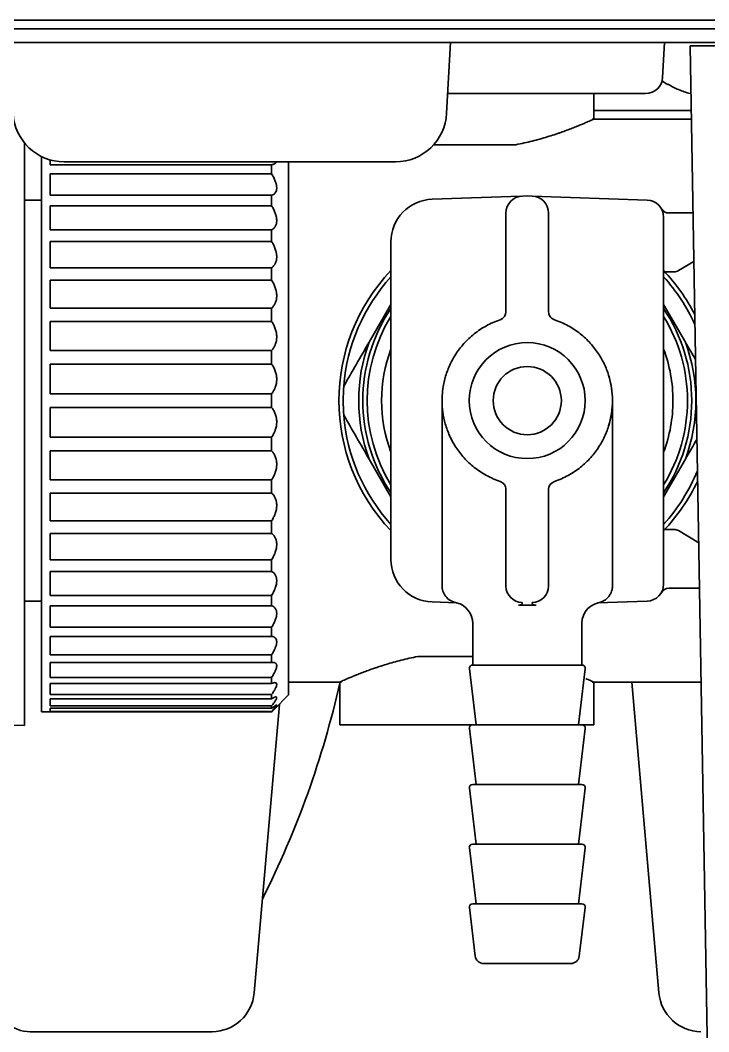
# Model space of a CAD drawing. Extents: x 6327 to 10269, y -393 to 3036.
# Drawn here: x 9521 to 9561.4, y 1313 to 1372.3 of the extents above; entities that cross this region are included whole.
import ezdxf

# ---------------------------------------------------------------- set-up
doc = ezdxf.new("R2010")
doc.units = 0
doc.header["$LTSCALE"] = 5
doc.layers.add('1', color=7, linetype='CONTINUOUS', true_color=0xffffff)

msp = doc.modelspace()

# ---------------------------------------------------------------- linework, layer by layer
at = {"layer": '1', "color": 7, "linetype": 'Continuous', "lineweight": 35}
for p, q in [((10128.809, 1372.326), (9500.337, 1372.326)), ((10131.473, 1371.826), (9497.273, 1371.826)), ((10131.473, 1371.026), (9497.273, 1371.026)), ((9546.21, 1371.026), (9545.992, 1366.869)), ((9558.773, 1371.026), (9558.665, 1368.974)), ((9560.273, 1370.826), (9564.272, 1370.826)), ((9561.373, 1307.791), (9560.273, 1370.826)), ((9558.973, 1368.548), (9558.973, 1368.581)), ((9546.052, 1368.026), (9556.669, 1368.026)), ((9554.623, 1366.483), (9554.623, 1368.026)), ((9556.669, 1368.026), (9557.667, 1368.026)), ((9560.273, 1368.03), (9560.325, 1368.024)), ((9554.623, 1367.026), (9560.342, 1367.026)), ((9560.351, 1366.526), (9554.527, 1366.526)), ((9521.223, 1330.99), (9521.223, 1365.132)), ((9550.046, 1365.026), (9545.232, 1365.026)), ((9522.223, 1331.776), (9522.223, 1364.335)), ((9522.723, 1363.854), (9522.723, 1364.142)), ((9523.55, 1364.026), (9542.996, 1364.026)), ((9536.723, 1364.025), (9536.723, 1332.776)), ((9535.723, 1363.854), (9522.723, 1363.854)), ((9522.723, 1362.062), (9522.723, 1363.316)), ((9522.723, 1363.316), (9535.723, 1363.316)), ((9535.723, 1363.316), (9535.723, 1363.854)), ((9522.223, 1361.776), (9521.223, 1361.776)), ((9535.723, 1362.062), (9522.723, 1362.062)), ((9535.723, 1361.446), (9535.723, 1362.062)), ((9545.136, 1361.831), (9550.338, 1362.013)), ((9550.438, 1362.016), (9550.723, 1362.026)), ((9550.723, 1362.026), (9551.008, 1362.016)), ((9551.006, 1362.016), (9557.758, 1361.78)), ((9522.723, 1360.036), (9522.723, 1361.446)), ((9522.723, 1361.446), (9535.723, 1361.446)), ((9558.716, 1361.135), (9558.595, 1361.271)), ((9559.025, 1361.026), (9560.447, 1361.026)), ((9558.723, 1360.781), (9558.723, 1359.782)), ((9535.723, 1360.036), (9522.723, 1360.036)), ((9535.723, 1359.354), (9535.723, 1360.036)), ((9558.723, 1359.782), (9558.723, 1340.271)), ((9522.723, 1357.815), (9522.723, 1359.354)), ((9522.723, 1359.354), (9535.723, 1359.354)), ((9542.723, 1340.72), (9542.723, 1359.333)), ((9549.473, 1355.24), (9549.473, 1358.518)), ((9551.973, 1358.518), (9551.973, 1355.24)), ((9560.497, 1358.191), (9559.592, 1357.647)), ((9535.723, 1357.815), (9522.723, 1357.815)), ((9535.723, 1357.08), (9535.723, 1357.815)), ((9558.87, 1357.576), (9558.723, 1357.576)), ((9559.334, 1357.576), (9558.87, 1357.576)), ((9522.723, 1355.442), (9522.723, 1357.08)), ((9522.723, 1357.08), (9535.723, 1357.08)), ((9542.723, 1355.67), (9541.446, 1353.459)), ((9559.999, 1353.459), (9558.723, 1355.67)), ((9535.723, 1355.442), (9522.723, 1355.442)), ((9535.723, 1354.669), (9535.723, 1355.442)), ((9522.723, 1352.964), (9522.723, 1354.669)), ((9522.723, 1354.669), (9535.723, 1354.669)), ((9535.723, 1352.964), (9522.723, 1352.964)), ((9535.723, 1352.167), (9535.723, 1352.964)), ((9522.723, 1350.428), (9522.723, 1352.167)), ((9522.723, 1352.167), (9535.723, 1352.167)), ((9535.723, 1350.428), (9522.723, 1350.428)), ((9535.723, 1349.624), (9535.723, 1350.428)), ((9545.723, 1350.026), (9545.723, 1339.054)), ((9555.723, 1339.04), (9555.723, 1350.046)), ((9522.723, 1347.885), (9522.723, 1349.624)), ((9522.723, 1349.624), (9535.723, 1349.624)), ((9535.723, 1347.885), (9522.723, 1347.885)), ((9535.723, 1347.089), (9535.723, 1347.885)), ((9522.723, 1345.384), (9522.723, 1347.089)), ((9522.723, 1347.089), (9535.723, 1347.089)), ((9541.446, 1346.593), (9542.723, 1344.383)), ((9558.723, 1344.383), (9559.999, 1346.593)), ((9535.723, 1345.384), (9522.723, 1345.384)), ((9535.723, 1344.61), (9535.723, 1345.384)), ((9522.723, 1342.972), (9522.723, 1344.61)), ((9522.723, 1344.61), (9535.723, 1344.61)), ((9549.473, 1341.534), (9549.473, 1344.812)), ((9551.973, 1344.812), (9551.973, 1341.534)), ((9535.723, 1342.972), (9522.723, 1342.972)), ((9535.723, 1342.238), (9535.723, 1342.972)), ((9522.723, 1340.699), (9522.723, 1342.238)), ((9522.723, 1342.238), (9535.723, 1342.238)), ((9558.723, 1342.476), (9558.87, 1342.476)), ((9558.87, 1342.476), (9559.334, 1342.476)), ((9559.592, 1342.405), (9560.785, 1341.689)), ((9535.723, 1340.699), (9522.723, 1340.699)), ((9535.723, 1340.016), (9535.723, 1340.699)), ((9558.723, 1340.271), (9558.723, 1339.271)), ((9522.723, 1338.606), (9522.723, 1340.016)), ((9522.723, 1340.016), (9535.723, 1340.016)), ((9560.831, 1339.026), (9559.025, 1339.026)), ((9535.723, 1338.606), (9522.723, 1338.606)), ((9535.723, 1337.99), (9535.723, 1338.606)), ((9521.223, 1338.276), (9522.223, 1338.276)), ((9522.723, 1336.736), (9522.723, 1337.99)), ((9522.723, 1337.99), (9535.723, 1337.99)), ((9546.592, 1338.17), (9545.136, 1338.221)), ((9550.249, 1338.043), (9550.207, 1338.044)), ((9550.723, 1338.026), (9550.249, 1338.043)), ((9551.197, 1338.043), (9550.723, 1338.026)), ((9551.239, 1338.044), (9551.197, 1338.043)), ((9557.758, 1338.272), (9554.853, 1338.17)), ((9535.723, 1336.736), (9522.723, 1336.736)), ((9535.723, 1336.198), (9535.723, 1336.736)), ((9547.523, 1336.96), (9547.523, 1334.526)), ((9553.923, 1334.526), (9553.923, 1336.962)), ((9522.723, 1335.125), (9522.723, 1336.198)), ((9522.723, 1336.198), (9535.723, 1336.198)), ((9535.723, 1335.125), (9522.723, 1335.125)), ((9535.723, 1334.675), (9535.723, 1335.125)), ((9544.3, 1335.026), (9547.523, 1335.026)), ((9522.723, 1333.803), (9522.723, 1334.675)), ((9522.723, 1334.675), (9535.723, 1334.675)), ((9547.324, 1334.302), (9547.723, 1331.026)), ((9550.723, 1334.526), (9547.523, 1334.526)), ((9553.923, 1334.526), (9550.723, 1334.526)), ((9553.723, 1331.026), (9554.121, 1334.302)), ((9535.723, 1333.803), (9522.723, 1333.803)), ((9535.723, 1333.451), (9535.723, 1333.803)), ((9522.723, 1332.798), (9522.723, 1333.451)), ((9522.723, 1333.451), (9535.723, 1333.451)), ((9536.723, 1333.526), (9539.819, 1333.526)), ((9539.723, 1333.569), (9539.723, 1331.026)), ((9554.527, 1333.526), (9560.927, 1333.526)), ((9554.623, 1331.026), (9554.623, 1333.569)), ((9558.448, 1315.308), (9556.854, 1333.526)), ((9535.723, 1332.798), (9522.723, 1332.798)), ((9522.723, 1332.128), (9522.723, 1332.549)), ((9522.723, 1332.549), (9535.723, 1332.549)), ((9535.723, 1332.549), (9535.723, 1332.798)), ((9535.866, 1331.919), (9536.723, 1332.776)), ((9535.723, 1332.128), (9522.723, 1332.128)), ((9522.723, 1331.806), (9522.723, 1331.988)), ((9522.723, 1331.988), (9535.723, 1331.988)), ((9536.177, 1332.212), (9534.698, 1315.308)), ((9535.723, 1331.988), (9535.723, 1332.128)), ((9522.223, 1331.776), (9522.723, 1331.776)), ((9535.723, 1331.806), (9522.723, 1331.806)), ((9522.723, 1331.778), (9535.723, 1331.778)), ((9535.723, 1331.778), (9535.723, 1331.806)), ((9520.223, 1331.007), (9521.223, 1330.99)), ((9539.723, 1331.026), (9547.173, 1331.026)), ((9547.173, 1331.026), (9547.523, 1331.026)), ((9547.324, 1330.802), (9547.723, 1327.526)), ((9553.923, 1331.026), (9547.523, 1331.026)), ((9553.723, 1327.526), (9554.121, 1330.802)), ((9553.923, 1331.026), (9554.623, 1331.026)), ((9547.324, 1327.302), (9547.723, 1324.026)), ((9553.923, 1327.526), (9547.523, 1327.526)), ((9553.723, 1324.026), (9554.121, 1327.302)), ((9547.324, 1323.802), (9547.723, 1320.526)), ((9553.923, 1324.026), (9547.523, 1324.026)), ((9553.723, 1320.526), (9554.121, 1323.802)), ((9547.324, 1320.302), (9547.669, 1317.466)), ((9553.923, 1320.526), (9547.523, 1320.526)), ((9553.776, 1317.466), (9554.121, 1320.302)), ((9548.166, 1317.026), (9553.28, 1317.026)), ((9521.551, 1313.026), (9532.208, 1313.026))]:
    msp.add_line(p, q, dxfattribs=at)
for radius in [3.4, 2]:
    msp.add_circle((9550.723, 1350.026), radius, dxfattribs=at)
for centre, radius, start, end in [((9557.667, 1369.026), 1, 270, 357), ((9561.472, 1372.646), 4.8, 233.7647, 238.60739), ((9523.55, 1367.026), 3, 183, 270), ((9542.996, 1367.026), 3, 270, 357), ((9545.223, 1359.333), 2.5, 92, 180), ((9550.473, 1361.017), 1, 92.00026, 180), ((9550.973, 1361.017), 1, 0, 88), ((9557.723, 1360.781), 1, 0, 88), ((9559.025, 1361.526), 0.5, 209.78213, 270), ((9550.723, 1350.026), 11.05, 136.38935, 223.61623), ((9550.723, 1350.026), 11.05, 27.19128, 43.61064), ((9559.334, 1358.076), 0.5, 270, 300.96376), ((9550.723, 1350.026), 10.8, 137.79455, 175.47437), ((9550.723, 1350.026), 10.8, 24.35661, 42.20541), ((9550.723, 1350.026), 9.65, 146.00247, 213.99742), ((9548.973, 1355.24), 0.5, 288.553, 0), ((9550.723, 1350.026), 9.65, 0, 34.00317), ((9550.723, 1350.026), 9.4, 148.33124, 211.66879), ((9550.723, 1350.026), 9.4, 0, 31.67432), ((9550.723, 1350.026), 9.891, 159.69258, 200.30742), ((9550.723, 1350.026), 9.891, 339.69258, 20.30742), ((9550.723, 1350.026), 8.55, 159.33933, 200.66065), ((9550.723, 1350.026), 8.55, 0, 20.66628), ((9550.723, 1350.026), 5, 342.71717, 17.35029), ((9550.723, 1350.026), 10.8, 175.47437, 184.52563), ((9550.723, 1350.026), 9.65, 325.99683, 0), ((9550.723, 1350.026), 9.4, 328.32568, 0), ((9550.723, 1350.026), 8.55, 339.33372, 0), ((9550.723, 1350.026), 10.8, 184.52563, 222.20545), ((9550.723, 1350.026), 10.8, 317.79455, 337.64382), ((9552.473, 1344.812), 0.5, 108.553, 180), ((9550.723, 1350.026), 11.05, 316.38375, 334.80002), ((9559.334, 1341.976), 0.5, 59.03624, 90), ((9545.223, 1340.72), 2.5, 180, 268), ((9557.723, 1339.271), 1, 272, 0), ((9559.025, 1338.526), 0.5, 90, 150.21787), ((9547.523, 1334.326), 0.2, 90, 186.93646), ((9553.923, 1334.326), 0.2, 353.06354, 90), ((9486.073, 1345.576), 55, 333.23204, 347.27907), ((9547.523, 1330.826), 0.2, 90, 186.93646), ((9553.923, 1330.826), 0.2, 353.06354, 90), ((9547.523, 1327.326), 0.2, 90, 186.93646), ((9553.923, 1327.326), 0.2, 353.06354, 90), ((9547.523, 1323.826), 0.2, 90, 186.93646), ((9553.923, 1323.826), 0.2, 353.06354, 90), ((9547.523, 1320.326), 0.2, 90, 186.93646), ((9553.923, 1320.326), 0.2, 353.06354, 90), ((9548.166, 1317.526), 0.5, 186.93646, 270), ((9553.28, 1317.526), 0.5, 270, 353.06354), ((9532.208, 1315.526), 2.5, 270.53943, 355), ((9560.938, 1315.526), 2.5, 185, 269.23801), ((9521.551, 1315.026), 2, 181, 270.72164)]:
    msp.add_arc(centre, radius, start, end, dxfattribs=at)
for centre, major_axis, ratio, start_param, end_param in [((9550.473, 1339.142), (-1, 0), 0.9574, 0, 1.527307), ((9550.973, 1339.142), (1, 0), 0.957403, 4.755865, 6.283172), ((9546.273, 1336.962), (0.056, 1.249), 1, 4.75561, 6.08084), ((9555.173, 1336.962), (0.078, -1.248), 1, 3.110904, 4.650725)]:
    msp.add_ellipse(centre, major_axis=major_axis, ratio=ratio, start_param=start_param, end_param=end_param, dxfattribs=at)
for points, knots in [([(9558.973, 1368.581), (9559.176, 1368.457), (9559.386, 1368.349), (9559.711, 1368.211), (9559.821, 1368.169), (9560.044, 1368.093), (9560.158, 1368.06), (9560.273, 1368.03)], [0, 0, 0, 0, 0.5, 0.5, 0.75, 0.75, 1, 1, 1, 1]), ([(9554.623, 1366.526), (9554.623, 1366.526), (9554.609, 1366.52), (9554.568, 1366.502), (9554.534, 1366.486), (9554.527, 1366.483), (9554.511, 1366.476), (9554.503, 1366.472), (9554.477, 1366.461), (9554.458, 1366.452), (9554.396, 1366.425), (9554.301, 1366.383), (9554.121, 1366.305), (9553.975, 1366.244), (9553.857, 1366.195), (9553.816, 1366.178), (9553.752, 1366.152), (9553.73, 1366.143), (9553.686, 1366.125), (9553.575, 1366.08), (9553.359, 1365.994), (9553.04, 1365.873), (9552.807, 1365.789), (9552.625, 1365.725), (9552.532, 1365.693), (9552.435, 1365.661), (9552.371, 1365.639), (9552.338, 1365.628), (9552.173, 1365.574), (9551.902, 1365.488), (9551.473, 1365.362), (9551.022, 1365.241), (9550.706, 1365.166), (9550.382, 1365.093), (9550.216, 1365.059), (9550.046, 1365.026)], [0, 0, 0, 0, 0.060997, 0.123598, 0.123598, 0.139248, 0.139248, 0.154898, 0.154898, 0.186198, 0.186198, 0.248798, 0.311398, 0.373998, 0.373998, 0.405298, 0.405298, 0.420948, 0.420948, 0.436598, 0.499199, 0.561799, 0.624399, 0.624399, 0.655699, 0.671349, 0.671349, 0.686999, 0.686999, 0.749599, 0.812199, 0.8748, 0.9374, 0.9374, 1, 1, 1, 1]), ([(9535.723, 1363.854), (9535.767, 1363.857), (9535.807, 1363.865), (9535.861, 1363.886), (9535.878, 1363.894), (9535.902, 1363.909), (9535.91, 1363.914), (9535.925, 1363.926), (9535.932, 1363.932), (9535.96, 1363.959), (9535.977, 1363.983), (9535.991, 1364.011)], [0, 0, 0, 0, 0.358808, 0.358808, 0.538212, 0.538212, 0.627914, 0.627914, 0.717616, 0.717616, 1, 1, 1, 1]), ([(9535.723, 1362.062), (9535.767, 1362.075), (9535.807, 1362.093), (9535.861, 1362.128), (9535.878, 1362.142), (9535.902, 1362.164), (9535.91, 1362.172), (9535.925, 1362.189), (9535.932, 1362.197), (9535.965, 1362.242), (9535.986, 1362.284), (9536.008, 1362.356), (9536.013, 1362.381), (9536.019, 1362.422), (9536.02, 1362.436), (9536.022, 1362.465), (9536.023, 1362.479), (9536.023, 1362.553), (9536.016, 1362.617), (9535.998, 1362.701), (9535.994, 1362.718), (9535.985, 1362.752), (9535.97, 1362.804), (9535.953, 1362.856), (9535.926, 1362.926), (9535.911, 1362.962), (9535.879, 1363.034), (9535.862, 1363.069), (9535.807, 1363.176), (9535.767, 1363.246), (9535.723, 1363.316)], [0, 0, 0, 0, 0.125, 0.125, 0.1875, 0.1875, 0.21875, 0.21875, 0.25, 0.25, 0.375, 0.375, 0.4375, 0.4375, 0.46875, 0.46875, 0.5, 0.5, 0.625, 0.625, 0.65625, 0.65625, 0.6875, 0.75, 0.75, 0.8125, 0.8125, 0.875, 0.875, 1, 1, 1, 1]), ([(9535.723, 1360.036), (9535.767, 1360.058), (9535.807, 1360.086), (9535.861, 1360.135), (9535.878, 1360.153), (9535.902, 1360.183), (9535.91, 1360.193), (9535.925, 1360.214), (9535.932, 1360.225), (9535.965, 1360.282), (9535.986, 1360.333), (9536.008, 1360.417), (9536.013, 1360.447), (9536.019, 1360.494), (9536.02, 1360.51), (9536.022, 1360.543), (9536.023, 1360.559), (9536.023, 1360.642), (9536.016, 1360.712), (9535.998, 1360.803), (9535.994, 1360.822), (9535.985, 1360.859), (9535.97, 1360.914), (9535.953, 1360.97), (9535.926, 1361.044), (9535.911, 1361.082), (9535.879, 1361.157), (9535.862, 1361.194), (9535.807, 1361.303), (9535.767, 1361.375), (9535.723, 1361.446)], [0, 0, 0, 0, 0.125, 0.125, 0.1875, 0.1875, 0.21875, 0.21875, 0.25, 0.25, 0.375, 0.375, 0.4375, 0.4375, 0.46875, 0.46875, 0.5, 0.5, 0.625, 0.625, 0.65625, 0.65625, 0.6875, 0.75, 0.75, 0.8125, 0.8125, 0.875, 0.875, 1, 1, 1, 1]), ([(9549.473, 1358.518), (9549.473, 1358.709), (9549.473, 1359.089), (9549.473, 1359.627), (9549.473, 1360.106), (9549.473, 1360.497), (9549.473, 1360.787), (9549.473, 1360.973), (9549.473, 1361.017), (9549.473, 1361.017)], [0, 0, 0, 0, 0.146168, 0.289853, 0.434024, 0.577627, 0.714047, 0.851827, 1, 1, 1, 1]), ([(9551.973, 1361.017), (9551.973, 1361.017), (9551.973, 1360.972), (9551.973, 1360.775), (9551.973, 1360.461), (9551.973, 1360.055), (9551.973, 1359.589), (9551.973, 1359.075), (9551.973, 1358.709), (9551.973, 1358.518)], [0, 0, 0, 0, 0.148263, 0.293914, 0.439938, 0.585587, 0.720883, 0.853972, 1, 1, 1, 1]), ([(9535.723, 1357.815), (9535.767, 1357.846), (9535.807, 1357.883), (9535.861, 1357.946), (9535.878, 1357.968), (9535.902, 1358.004), (9535.91, 1358.016), (9535.925, 1358.042), (9535.932, 1358.055), (9535.965, 1358.122), (9535.986, 1358.181), (9536.008, 1358.277), (9536.013, 1358.31), (9536.019, 1358.362), (9536.02, 1358.38), (9536.022, 1358.416), (9536.023, 1358.434), (9536.023, 1358.524), (9536.016, 1358.6), (9535.998, 1358.696), (9535.994, 1358.716), (9535.985, 1358.755), (9535.97, 1358.813), (9535.953, 1358.871), (9535.926, 1358.948), (9535.911, 1358.986), (9535.879, 1359.063), (9535.862, 1359.101), (9535.807, 1359.212), (9535.767, 1359.284), (9535.723, 1359.354)], [0, 0, 0, 0, 0.125, 0.125, 0.1875, 0.1875, 0.21875, 0.21875, 0.25, 0.25, 0.375, 0.375, 0.4375, 0.4375, 0.46875, 0.46875, 0.5, 0.5, 0.625, 0.625, 0.65625, 0.65625, 0.6875, 0.75, 0.75, 0.8125, 0.8125, 0.875, 0.875, 1, 1, 1, 1]), ([(9535.723, 1355.442), (9535.767, 1355.482), (9535.807, 1355.526), (9535.861, 1355.602), (9535.878, 1355.628), (9535.902, 1355.67), (9535.91, 1355.684), (9535.925, 1355.713), (9535.932, 1355.728), (9535.965, 1355.805), (9535.986, 1355.87), (9536.008, 1355.975), (9536.013, 1356.012), (9536.019, 1356.068), (9536.02, 1356.087), (9536.022, 1356.126), (9536.023, 1356.145), (9536.023, 1356.241), (9536.016, 1356.32), (9535.998, 1356.421), (9535.994, 1356.441), (9535.985, 1356.481), (9535.97, 1356.541), (9535.953, 1356.6), (9535.926, 1356.678), (9535.911, 1356.717), (9535.879, 1356.793), (9535.862, 1356.831), (9535.807, 1356.941), (9535.767, 1357.012), (9535.723, 1357.08)], [0, 0, 0, 0, 0.125, 0.125, 0.1875, 0.1875, 0.21875, 0.21875, 0.25, 0.25, 0.375, 0.375, 0.4375, 0.4375, 0.46875, 0.46875, 0.5, 0.5, 0.625, 0.625, 0.65625, 0.65625, 0.6875, 0.75, 0.75, 0.8125, 0.8125, 0.875, 0.875, 1, 1, 1, 1]), ([(9551.973, 1355.24), (9551.973, 1355.188), (9551.981, 1355.136), (9552.013, 1355.037), (9552.037, 1354.991), (9552.097, 1354.906), (9552.134, 1354.869), (9552.218, 1354.807), (9552.265, 1354.783), (9552.314, 1354.766)], [0, 0, 0, 0, 0.25, 0.25, 0.5, 0.5, 0.75, 0.75, 1, 1, 1, 1]), ([(9535.723, 1352.964), (9535.767, 1353.011), (9535.807, 1353.063), (9535.861, 1353.149), (9535.878, 1353.179), (9535.902, 1353.226), (9535.91, 1353.242), (9535.925, 1353.274), (9535.932, 1353.291), (9535.965, 1353.375), (9535.986, 1353.446), (9536.008, 1353.558), (9536.013, 1353.597), (9536.019, 1353.656), (9536.02, 1353.677), (9536.022, 1353.717), (9536.023, 1353.737), (9536.023, 1353.837), (9536.016, 1353.918), (9535.998, 1354.02), (9535.994, 1354.041), (9535.985, 1354.081), (9535.97, 1354.142), (9535.953, 1354.201), (9535.926, 1354.278), (9535.911, 1354.317), (9535.879, 1354.392), (9535.862, 1354.429), (9535.807, 1354.536), (9535.767, 1354.604), (9535.723, 1354.669)], [0, 0, 0, 0, 0.125, 0.125, 0.1875, 0.1875, 0.21875, 0.21875, 0.25, 0.25, 0.375, 0.375, 0.4375, 0.4375, 0.46875, 0.46875, 0.5, 0.5, 0.625, 0.625, 0.65625, 0.65625, 0.6875, 0.75, 0.75, 0.8125, 0.8125, 0.875, 0.875, 1, 1, 1, 1]), ([(9549.132, 1345.286), (9548.848, 1345.381), (9548.578, 1345.5), (9548.07, 1345.778), (9547.833, 1345.936), (9547.395, 1346.284), (9547.195, 1346.473), (9546.834, 1346.872), (9546.673, 1347.083), (9546.39, 1347.518), (9546.268, 1347.742), (9546.063, 1348.197), (9545.979, 1348.427), (9545.848, 1348.887), (9545.801, 1349.118), (9545.738, 1349.572), (9545.723, 1349.797), (9545.723, 1350.03), (9545.723, 1350.043), (9545.723, 1350.071), (9545.723, 1350.113), (9545.726, 1350.21), (9545.73, 1350.294), (9545.741, 1350.462), (9545.752, 1350.576), (9545.798, 1350.918), (9545.845, 1351.149), (9545.975, 1351.611), (9546.058, 1351.843), (9546.263, 1352.299), (9546.384, 1352.525), (9546.667, 1352.962), (9546.828, 1353.173), (9547.19, 1353.575), (9547.391, 1353.764), (9547.829, 1354.113), (9548.067, 1354.272), (9548.576, 1354.551), (9548.847, 1354.671), (9549.132, 1354.766)], [0, 0, 0, 0, 0.0625, 0.0625, 0.125, 0.125, 0.1875, 0.1875, 0.25, 0.25, 0.3125, 0.3125, 0.375, 0.375, 0.4375, 0.4375, 0.5, 0.5, 0.503906, 0.503906, 0.507812, 0.515625, 0.53125, 0.53125, 0.5625, 0.5625, 0.625, 0.625, 0.6875, 0.6875, 0.75, 0.75, 0.8125, 0.8125, 0.875, 0.875, 0.9375, 0.9375, 1, 1, 1, 1]), ([(9552.314, 1354.766), (9552.596, 1354.672), (9552.865, 1354.553), (9553.369, 1354.278), (9553.605, 1354.121), (9554.041, 1353.777), (9554.24, 1353.59), (9554.601, 1353.194), (9554.761, 1352.985), (9555.044, 1352.554), (9555.166, 1352.332), (9555.372, 1351.882), (9555.457, 1351.654), (9555.59, 1351.197), (9555.638, 1350.969), (9555.704, 1350.518), (9555.72, 1350.295), (9555.723, 1350.076), (9555.723, 1350.074), (9555.723, 1350.071), (9555.723, 1350.066), (9555.723, 1350.053), (9555.723, 1350.029), (9555.723, 1349.98), (9555.721, 1349.882), (9555.718, 1349.798), (9555.708, 1349.628), (9555.698, 1349.514), (9555.654, 1349.169), (9555.609, 1348.936), (9555.481, 1348.469), (9555.398, 1348.236), (9555.195, 1347.775), (9555.073, 1347.548), (9554.79, 1347.107), (9554.629, 1346.893), (9554.266, 1346.488), (9554.065, 1346.296), (9553.624, 1345.944), (9553.385, 1345.784), (9552.873, 1345.503), (9552.6, 1345.382), (9552.314, 1345.286)], [0, 0, 0, 0, 0.0625, 0.0625, 0.125, 0.125, 0.1875, 0.1875, 0.25, 0.25, 0.3125, 0.3125, 0.375, 0.375, 0.4375, 0.4375, 0.5, 0.5, 0.500488, 0.500488, 0.500977, 0.501953, 0.503906, 0.507812, 0.515625, 0.53125, 0.53125, 0.5625, 0.5625, 0.625, 0.625, 0.6875, 0.6875, 0.75, 0.75, 0.8125, 0.8125, 0.875, 0.875, 0.9375, 0.9375, 1, 1, 1, 1]), ([(9539.957, 1350.878), (9540.202, 1351.303), (9540.448, 1351.73), (9540.945, 1352.59), (9541.195, 1353.023), (9541.446, 1353.459)], [0, 0, 0, 0, 0.5, 0.5, 1, 1, 1, 1]), ([(9535.723, 1350.428), (9535.767, 1350.483), (9535.807, 1350.541), (9535.861, 1350.636), (9535.878, 1350.668), (9535.902, 1350.719), (9535.91, 1350.737), (9535.925, 1350.772), (9535.932, 1350.79), (9535.965, 1350.88), (9535.986, 1350.955), (9536.008, 1351.073), (9536.013, 1351.113), (9536.019, 1351.174), (9536.02, 1351.195), (9536.022, 1351.236), (9536.023, 1351.256), (9536.023, 1351.359), (9536.016, 1351.441), (9535.998, 1351.543), (9535.994, 1351.563), (9535.985, 1351.603), (9535.97, 1351.663), (9535.953, 1351.72), (9535.926, 1351.796), (9535.911, 1351.833), (9535.879, 1351.906), (9535.862, 1351.941), (9535.807, 1352.043), (9535.767, 1352.107), (9535.723, 1352.167)], [0, 0, 0, 0, 0.125, 0.125, 0.1875, 0.1875, 0.21875, 0.21875, 0.25, 0.25, 0.375, 0.375, 0.4375, 0.4375, 0.46875, 0.46875, 0.5, 0.5, 0.625, 0.625, 0.65625, 0.65625, 0.6875, 0.75, 0.75, 0.8125, 0.8125, 0.875, 0.875, 1, 1, 1, 1]), ([(9535.723, 1347.885), (9535.767, 1347.945), (9535.807, 1348.009), (9535.861, 1348.111), (9535.878, 1348.145), (9535.902, 1348.199), (9535.91, 1348.218), (9535.925, 1348.255), (9535.932, 1348.274), (9535.965, 1348.368), (9535.986, 1348.446), (9536.008, 1348.566), (9536.013, 1348.607), (9536.019, 1348.669), (9536.02, 1348.69), (9536.022, 1348.731), (9536.023, 1348.752), (9536.023, 1348.855), (9536.016, 1348.935), (9535.998, 1349.035), (9535.994, 1349.055), (9535.985, 1349.094), (9535.97, 1349.152), (9535.953, 1349.207), (9535.926, 1349.279), (9535.911, 1349.314), (9535.879, 1349.383), (9535.862, 1349.416), (9535.807, 1349.511), (9535.767, 1349.569), (9535.723, 1349.624)], [0, 0, 0, 0, 0.125, 0.125, 0.1875, 0.1875, 0.21875, 0.21875, 0.25, 0.25, 0.375, 0.375, 0.4375, 0.4375, 0.46875, 0.46875, 0.5, 0.5, 0.625, 0.625, 0.65625, 0.65625, 0.6875, 0.75, 0.75, 0.8125, 0.8125, 0.875, 0.875, 1, 1, 1, 1]), ([(9541.446, 1346.593), (9541.195, 1347.029), (9540.945, 1347.462), (9540.448, 1348.322), (9540.202, 1348.749), (9539.957, 1349.174)], [0, 0, 0, 0, 0.5, 0.5, 1, 1, 1, 1]), ([(9546.385, 1347.54), (9546.358, 1347.588), (9546.331, 1347.635), (9546.28, 1347.732), (9546.255, 1347.78), (9546.198, 1347.897), (9546.166, 1347.966), (9546.136, 1348.035)], [0, 0, 0, 0, 0.293816, 0.293816, 0.587633, 0.587633, 1, 1, 1, 1]), ([(9535.723, 1345.384), (9535.767, 1345.448), (9535.807, 1345.516), (9535.861, 1345.623), (9535.878, 1345.659), (9535.902, 1345.715), (9535.91, 1345.734), (9535.925, 1345.773), (9535.932, 1345.792), (9535.965, 1345.889), (9535.986, 1345.968), (9536.008, 1346.089), (9536.013, 1346.129), (9536.019, 1346.191), (9536.02, 1346.212), (9536.022, 1346.252), (9536.023, 1346.273), (9536.023, 1346.373), (9536.016, 1346.452), (9535.998, 1346.547), (9535.994, 1346.566), (9535.985, 1346.603), (9535.97, 1346.658), (9535.953, 1346.71), (9535.926, 1346.777), (9535.911, 1346.81), (9535.879, 1346.872), (9535.862, 1346.902), (9535.807, 1346.989), (9535.767, 1347.041), (9535.723, 1347.089)], [0, 0, 0, 0, 0.125, 0.125, 0.1875, 0.1875, 0.21875, 0.21875, 0.25, 0.25, 0.375, 0.375, 0.4375, 0.4375, 0.46875, 0.46875, 0.5, 0.5, 0.625, 0.625, 0.65625, 0.65625, 0.6875, 0.75, 0.75, 0.8125, 0.8125, 0.875, 0.875, 1, 1, 1, 1]), ([(9549.473, 1344.812), (9549.473, 1344.864), (9549.465, 1344.916), (9549.433, 1345.015), (9549.409, 1345.062), (9549.348, 1345.146), (9549.312, 1345.183), (9549.228, 1345.245), (9549.181, 1345.269), (9549.132, 1345.286)], [0, 0, 0, 0, 0.25, 0.25, 0.5, 0.5, 0.75, 0.75, 1, 1, 1, 1]), ([(9535.723, 1342.972), (9535.767, 1343.04), (9535.807, 1343.111), (9535.861, 1343.221), (9535.878, 1343.258), (9535.902, 1343.315), (9535.91, 1343.334), (9535.925, 1343.373), (9535.932, 1343.392), (9535.965, 1343.49), (9535.986, 1343.569), (9536.008, 1343.688), (9536.013, 1343.727), (9536.019, 1343.787), (9536.02, 1343.807), (9536.022, 1343.847), (9536.023, 1343.866), (9536.023, 1343.963), (9536.016, 1344.037), (9535.998, 1344.126), (9535.994, 1344.144), (9535.985, 1344.178), (9535.97, 1344.229), (9535.953, 1344.277), (9535.926, 1344.338), (9535.911, 1344.367), (9535.879, 1344.424), (9535.862, 1344.45), (9535.807, 1344.526), (9535.767, 1344.57), (9535.723, 1344.61)], [0, 0, 0, 0, 0.125, 0.125, 0.1875, 0.1875, 0.21875, 0.21875, 0.25, 0.25, 0.375, 0.375, 0.4375, 0.4375, 0.46875, 0.46875, 0.5, 0.5, 0.625, 0.625, 0.65625, 0.65625, 0.6875, 0.75, 0.75, 0.8125, 0.8125, 0.875, 0.875, 1, 1, 1, 1]), ([(9535.723, 1340.699), (9535.767, 1340.768), (9535.807, 1340.84), (9535.861, 1340.951), (9535.878, 1340.988), (9535.902, 1341.045), (9535.91, 1341.064), (9535.925, 1341.103), (9535.932, 1341.122), (9535.965, 1341.218), (9535.986, 1341.295), (9536.008, 1341.41), (9536.013, 1341.448), (9536.019, 1341.505), (9536.02, 1341.524), (9536.022, 1341.561), (9536.023, 1341.58), (9536.023, 1341.67), (9536.016, 1341.739), (9535.998, 1341.821), (9535.994, 1341.837), (9535.985, 1341.868), (9535.97, 1341.914), (9535.953, 1341.956), (9535.926, 1342.01), (9535.911, 1342.035), (9535.879, 1342.084), (9535.862, 1342.106), (9535.807, 1342.17), (9535.767, 1342.206), (9535.723, 1342.238)], [0, 0, 0, 0, 0.125, 0.125, 0.1875, 0.1875, 0.21875, 0.21875, 0.25, 0.25, 0.375, 0.375, 0.4375, 0.4375, 0.46875, 0.46875, 0.5, 0.5, 0.625, 0.625, 0.65625, 0.65625, 0.6875, 0.75, 0.75, 0.8125, 0.8125, 0.875, 0.875, 1, 1, 1, 1]), ([(9549.473, 1339.142), (9549.473, 1339.194), (9549.473, 1339.336), (9549.473, 1339.65), (9549.473, 1340.041), (9549.473, 1340.491), (9549.473, 1340.992), (9549.473, 1341.349), (9549.473, 1341.534)], [0, 0, 0, 0, 0.170153, 0.338815, 0.505661, 0.664621, 0.826311, 1, 1, 1, 1]), ([(9551.973, 1341.534), (9551.973, 1341.357), (9551.973, 1341.004), (9551.973, 1340.502), (9551.973, 1340.045), (9551.973, 1339.65), (9551.973, 1339.337), (9551.973, 1339.194), (9551.973, 1339.142)], [0, 0, 0, 0, 0.166853, 0.330789, 0.494535, 0.660664, 0.82941, 1, 1, 1, 1]), ([(9535.723, 1338.606), (9535.767, 1338.677), (9535.807, 1338.748), (9535.861, 1338.858), (9535.878, 1338.895), (9535.902, 1338.95), (9535.91, 1338.969), (9535.925, 1339.006), (9535.932, 1339.025), (9535.965, 1339.118), (9535.986, 1339.191), (9536.008, 1339.3), (9536.013, 1339.335), (9536.019, 1339.389), (9536.02, 1339.406), (9536.022, 1339.441), (9536.023, 1339.458), (9536.023, 1339.541), (9536.016, 1339.603), (9535.998, 1339.675), (9535.994, 1339.689), (9535.985, 1339.716), (9535.97, 1339.756), (9535.953, 1339.792), (9535.926, 1339.837), (9535.911, 1339.859), (9535.879, 1339.898), (9535.862, 1339.916), (9535.807, 1339.966), (9535.767, 1339.994), (9535.723, 1340.016)], [0, 0, 0, 0, 0.125, 0.125, 0.1875, 0.1875, 0.21875, 0.21875, 0.25, 0.25, 0.375, 0.375, 0.4375, 0.4375, 0.46875, 0.46875, 0.5, 0.5, 0.625, 0.625, 0.65625, 0.65625, 0.6875, 0.75, 0.75, 0.8125, 0.8125, 0.875, 0.875, 1, 1, 1, 1]), ([(9545.725, 1339.198), (9545.722, 1339.08), (9545.754, 1338.851), (9545.924, 1338.529), (9546.2, 1338.291), (9546.416, 1338.209), (9546.532, 1338.185)], [0, 0, 0, 0, 0.242095, 0.500006, 0.757914, 1, 1, 1, 1]), ([(9554.914, 1338.185), (9555.03, 1338.209), (9555.246, 1338.291), (9555.521, 1338.529), (9555.692, 1338.851), (9555.723, 1339.08), (9555.721, 1339.198)], [0, 0, 0, 0, 0.242094, 0.500003, 0.75791, 1, 1, 1, 1]), ([(9535.723, 1336.736), (9535.767, 1336.806), (9535.807, 1336.876), (9535.861, 1336.982), (9535.878, 1337.017), (9535.902, 1337.071), (9535.91, 1337.089), (9535.925, 1337.124), (9535.932, 1337.142), (9535.965, 1337.23), (9535.986, 1337.299), (9536.008, 1337.398), (9536.013, 1337.431), (9536.019, 1337.479), (9536.02, 1337.495), (9536.022, 1337.526), (9536.023, 1337.541), (9536.023, 1337.615), (9536.016, 1337.669), (9535.998, 1337.73), (9535.994, 1337.742), (9535.985, 1337.765), (9535.97, 1337.798), (9535.953, 1337.827), (9535.926, 1337.863), (9535.911, 1337.88), (9535.879, 1337.91), (9535.862, 1337.923), (9535.807, 1337.959), (9535.767, 1337.977), (9535.723, 1337.99)], [0, 0, 0, 0, 0.125, 0.125, 0.1875, 0.1875, 0.21875, 0.21875, 0.25, 0.25, 0.375, 0.375, 0.4375, 0.4375, 0.46875, 0.46875, 0.5, 0.5, 0.625, 0.625, 0.65625, 0.65625, 0.6875, 0.75, 0.75, 0.8125, 0.8125, 0.875, 0.875, 1, 1, 1, 1]), ([(9550.429, 1338.185), (9550.429, 1338.183), (9550.43, 1338.179), (9550.429, 1338.172), (9550.429, 1338.165), (9550.429, 1338.159), (9550.428, 1338.153), (9550.427, 1338.147), (9550.426, 1338.141), (9550.425, 1338.135), (9550.424, 1338.13), (9550.422, 1338.125), (9550.421, 1338.12), (9550.419, 1338.115), (9550.417, 1338.11), (9550.414, 1338.106), (9550.412, 1338.101), (9550.409, 1338.097), (9550.407, 1338.093), (9550.404, 1338.089), (9550.401, 1338.085), (9550.397, 1338.082), (9550.394, 1338.078), (9550.39, 1338.075), (9550.386, 1338.072), (9550.382, 1338.069), (9550.378, 1338.067), (9550.374, 1338.064), (9550.369, 1338.062), (9550.365, 1338.059), (9550.36, 1338.057), (9550.355, 1338.055), (9550.349, 1338.053), (9550.344, 1338.052), (9550.338, 1338.05), (9550.333, 1338.049), (9550.327, 1338.047), (9550.321, 1338.046), (9550.314, 1338.045), (9550.308, 1338.045), (9550.301, 1338.044), (9550.294, 1338.043), (9550.287, 1338.043), (9550.28, 1338.043), (9550.272, 1338.042), (9550.265, 1338.042), (9550.257, 1338.042), (9550.252, 1338.043), (9550.249, 1338.043)], [0, 0, 0, 0, 0.022921, 0.045768, 0.068543, 0.091246, 0.11388, 0.136445, 0.158943, 0.181375, 0.203743, 0.226048, 0.248291, 0.270475, 0.292599, 0.314667, 0.33668, 0.358638, 0.380543, 0.402397, 0.424202, 0.445959, 0.467669, 0.489334, 0.510956, 0.532536, 0.554076, 0.575577, 0.597042, 0.61847, 0.639865, 0.661228, 0.68256, 0.703863, 0.725139, 0.746389, 0.767615, 0.788819, 0.810003, 0.831167, 0.852314, 0.873445, 0.894563, 0.915668, 0.936763, 0.957848, 0.978927, 1, 1, 1, 1]), ([(9535.723, 1335.125), (9535.767, 1335.192), (9535.807, 1335.26), (9535.861, 1335.36), (9535.878, 1335.394), (9535.902, 1335.444), (9535.91, 1335.46), (9535.925, 1335.493), (9535.932, 1335.51), (9535.965, 1335.591), (9535.986, 1335.654), (9536.008, 1335.743), (9536.013, 1335.772), (9536.019, 1335.814), (9536.02, 1335.828), (9536.022, 1335.855), (9536.023, 1335.868), (9536.023, 1335.931), (9536.016, 1335.976), (9535.998, 1336.025), (9535.994, 1336.035), (9535.985, 1336.053), (9535.97, 1336.078), (9535.953, 1336.1), (9535.926, 1336.126), (9535.911, 1336.138), (9535.879, 1336.158), (9535.862, 1336.166), (9535.807, 1336.187), (9535.767, 1336.195), (9535.723, 1336.198)], [0, 0, 0, 0, 0.125, 0.125, 0.1875, 0.1875, 0.21875, 0.21875, 0.25, 0.25, 0.375, 0.375, 0.4375, 0.4375, 0.46875, 0.46875, 0.5, 0.5, 0.625, 0.625, 0.65625, 0.65625, 0.6875, 0.75, 0.75, 0.8125, 0.8125, 0.875, 0.875, 1, 1, 1, 1]), ([(9539.723, 1333.526), (9539.723, 1333.526), (9539.737, 1333.532), (9539.777, 1333.551), (9539.812, 1333.566), (9539.819, 1333.569), (9539.835, 1333.576), (9539.843, 1333.58), (9539.869, 1333.591), (9539.888, 1333.6), (9539.949, 1333.627), (9540.044, 1333.669), (9540.225, 1333.747), (9540.37, 1333.808), (9540.489, 1333.857), (9540.53, 1333.874), (9540.594, 1333.901), (9540.615, 1333.909), (9540.659, 1333.927), (9540.771, 1333.972), (9540.987, 1334.058), (9541.306, 1334.179), (9541.539, 1334.263), (9541.721, 1334.327), (9541.814, 1334.359), (9541.91, 1334.392), (9541.975, 1334.413), (9542.008, 1334.424), (9542.173, 1334.478), (9542.444, 1334.565), (9542.873, 1334.69), (9543.324, 1334.811), (9543.64, 1334.887), (9543.964, 1334.959), (9544.13, 1334.994), (9544.3, 1335.026)], [0, 0, 0, 0, 0.060991, 0.123592, 0.123592, 0.139242, 0.139242, 0.154892, 0.154892, 0.186192, 0.186192, 0.248793, 0.311393, 0.373994, 0.373994, 0.405294, 0.405294, 0.420944, 0.420944, 0.436595, 0.499195, 0.561796, 0.624396, 0.624396, 0.655697, 0.671347, 0.671347, 0.686997, 0.686997, 0.749598, 0.812198, 0.874799, 0.937399, 0.937399, 1, 1, 1, 1]), ([(9535.723, 1333.803), (9535.767, 1333.868), (9535.807, 1333.931), (9535.861, 1334.024), (9535.878, 1334.055), (9535.902, 1334.1), (9535.91, 1334.115), (9535.925, 1334.145), (9535.932, 1334.16), (9535.965, 1334.233), (9535.986, 1334.289), (9536.008, 1334.365), (9536.013, 1334.39), (9536.019, 1334.426), (9536.02, 1334.437), (9536.022, 1334.459), (9536.023, 1334.47), (9536.023, 1334.521), (9536.016, 1334.556), (9535.998, 1334.593), (9535.994, 1334.599), (9535.985, 1334.612), (9535.97, 1334.63), (9535.953, 1334.644), (9535.926, 1334.66), (9535.911, 1334.666), (9535.879, 1334.675), (9535.862, 1334.678), (9535.807, 1334.684), (9535.767, 1334.682), (9535.723, 1334.675)], [0, 0, 0, 0, 0.125, 0.125, 0.1875, 0.1875, 0.21875, 0.21875, 0.25, 0.25, 0.375, 0.375, 0.4375, 0.4375, 0.46875, 0.46875, 0.5, 0.5, 0.625, 0.625, 0.65625, 0.65625, 0.6875, 0.75, 0.75, 0.8125, 0.8125, 0.875, 0.875, 1, 1, 1, 1]), ([(9554.155, 1333.732), (9554.205, 1333.71), (9554.31, 1333.665), (9554.395, 1333.628), (9554.477, 1333.591), (9554.512, 1333.576), (9554.546, 1333.56), (9554.553, 1333.558), (9554.565, 1333.552), (9554.582, 1333.544), (9554.595, 1333.539), (9554.616, 1333.529), (9554.623, 1333.526), (9554.623, 1333.526), (9554.623, 1333.526)], [0, 0, 0, 0, 0.163778, 0.371498, 0.371498, 0.579219, 0.579219, 0.631149, 0.631149, 0.683079, 0.786939, 0.786939, 0.994659, 1, 1, 1, 1]), ([(9535.723, 1332.798), (9535.767, 1332.857), (9535.807, 1332.915), (9535.861, 1332.999), (9535.878, 1333.026), (9535.902, 1333.067), (9535.91, 1333.08), (9535.925, 1333.107), (9535.932, 1333.12), (9535.965, 1333.183), (9535.986, 1333.23), (9536.008, 1333.293), (9536.013, 1333.313), (9536.019, 1333.341), (9536.02, 1333.35), (9536.022, 1333.367), (9536.023, 1333.375), (9536.023, 1333.414), (9536.016, 1333.438), (9535.998, 1333.46), (9535.994, 1333.464), (9535.985, 1333.472), (9535.97, 1333.481), (9535.953, 1333.487), (9535.926, 1333.492), (9535.911, 1333.493), (9535.879, 1333.492), (9535.862, 1333.489), (9535.807, 1333.479), (9535.767, 1333.467), (9535.723, 1333.451)], [0, 0, 0, 0, 0.125, 0.125, 0.1875, 0.1875, 0.21875, 0.21875, 0.25, 0.25, 0.375, 0.375, 0.4375, 0.4375, 0.46875, 0.46875, 0.5, 0.5, 0.625, 0.625, 0.65625, 0.65625, 0.6875, 0.75, 0.75, 0.8125, 0.8125, 0.875, 0.875, 1, 1, 1, 1]), ([(9535.723, 1332.128), (9535.767, 1332.181), (9535.807, 1332.233), (9535.861, 1332.306), (9535.878, 1332.329), (9535.902, 1332.364), (9535.91, 1332.375), (9535.925, 1332.397), (9535.932, 1332.408), (9535.965, 1332.46), (9535.986, 1332.498), (9536.008, 1332.546), (9536.013, 1332.561), (9536.019, 1332.581), (9536.02, 1332.587), (9536.022, 1332.599), (9536.023, 1332.604), (9536.023, 1332.629), (9536.016, 1332.642), (9535.998, 1332.651), (9535.994, 1332.652), (9535.985, 1332.653), (9535.97, 1332.655), (9535.953, 1332.652), (9535.926, 1332.646), (9535.911, 1332.642), (9535.879, 1332.63), (9535.862, 1332.622), (9535.807, 1332.597), (9535.767, 1332.575), (9535.723, 1332.549)], [0, 0, 0, 0, 0.125, 0.125, 0.1875, 0.1875, 0.21875, 0.21875, 0.25, 0.25, 0.375, 0.375, 0.4375, 0.4375, 0.46875, 0.46875, 0.5, 0.5, 0.625, 0.625, 0.65625, 0.65625, 0.6875, 0.75, 0.75, 0.8125, 0.8125, 0.875, 0.875, 1, 1, 1, 1]), ([(9535.723, 1331.806), (9535.767, 1331.852), (9535.807, 1331.896), (9535.861, 1331.957), (9535.878, 1331.976), (9535.902, 1332.004), (9535.91, 1332.013), (9535.925, 1332.031), (9535.932, 1332.039), (9535.965, 1332.08), (9535.986, 1332.107), (9536.008, 1332.139), (9536.013, 1332.148), (9536.019, 1332.16), (9536.02, 1332.163), (9536.022, 1332.17), (9536.023, 1332.172), (9536.023, 1332.183), (9536.016, 1332.185), (9535.998, 1332.179), (9535.994, 1332.177), (9535.985, 1332.173), (9535.97, 1332.166), (9535.953, 1332.156), (9535.926, 1332.139), (9535.911, 1332.129), (9535.879, 1332.107), (9535.862, 1332.094), (9535.807, 1332.054), (9535.767, 1332.023), (9535.723, 1331.988)], [0, 0, 0, 0, 0.125, 0.125, 0.1875, 0.1875, 0.21875, 0.21875, 0.25, 0.25, 0.375, 0.375, 0.4375, 0.4375, 0.46875, 0.46875, 0.5, 0.5, 0.625, 0.625, 0.65625, 0.65625, 0.6875, 0.75, 0.75, 0.8125, 0.8125, 0.875, 0.875, 1, 1, 1, 1]), ([(9535.87, 1331.923), (9535.862, 1331.915), (9535.853, 1331.906), (9535.807, 1331.861), (9535.767, 1331.821), (9535.723, 1331.778)], [0, 0, 0, 0, 0.201232, 0.201232, 1, 1, 1, 1])]:
    msp.add_open_spline(points, degree=3, knots=knots, dxfattribs=at)
for points in [[(9559.999, 1353.459), (9560.201, 1353.109), (9560.402, 1352.761), (9560.602, 1352.415)], [(9560.684, 1347.778), (9560.457, 1347.386), (9560.229, 1346.991), (9559.999, 1346.593)], [(9551.197, 1338.043), (9551.176, 1338.042), (9551.137, 1338.043), (9551.087, 1338.054), (9551.047, 1338.078), (9551.022, 1338.119), (9551.016, 1338.161), (9551.016, 1338.185)]]:
    msp.add_open_spline(points, degree=3, dxfattribs=at)

doc.saveas('drawing.dxf')
